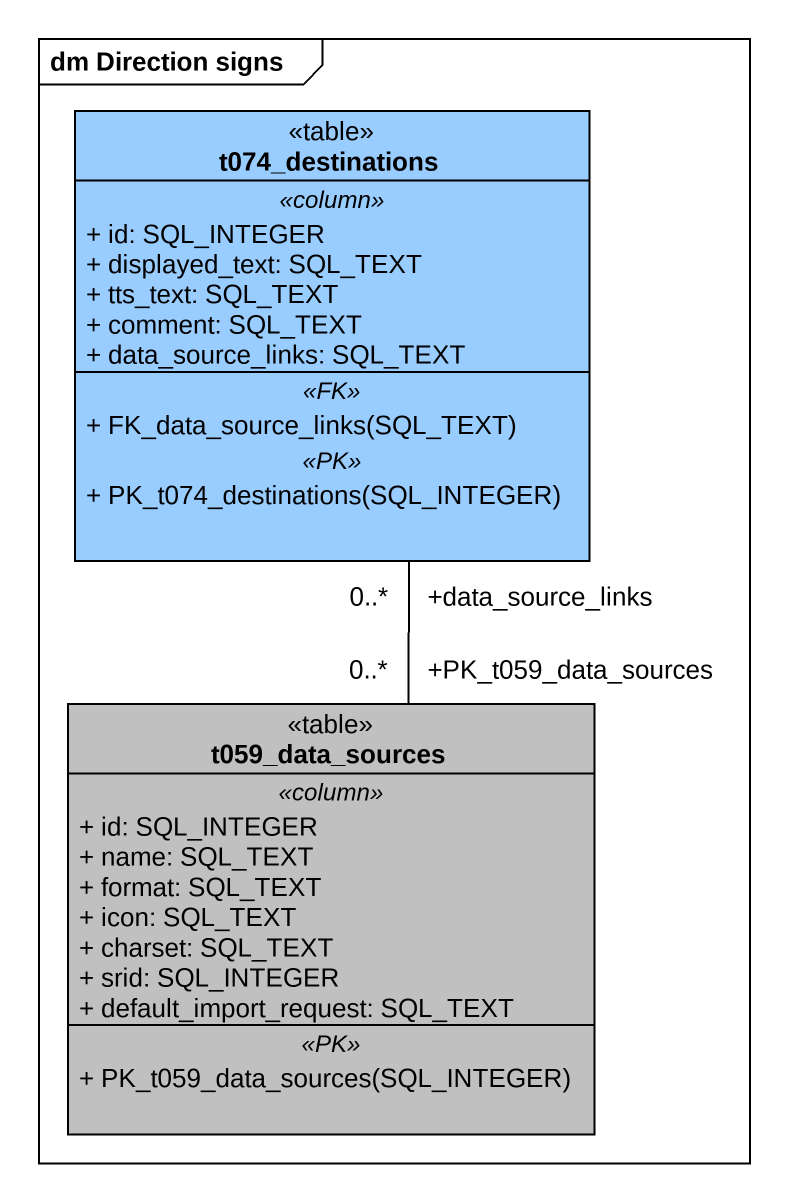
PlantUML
@startuml
mainframe dm Direction signs
hide circle
hide empty members
skinparam classAttributeIconSize 0
class t074_destinations <<table>> #99CCFF {
  .. <<column>> ..
  + id: SQL_INTEGER
  + displayed_text: SQL_TEXT
  + tts_text: SQL_TEXT
  + comment: SQL_TEXT
  + data_source_links: SQL_TEXT
  .. <<FK>> ..
  + FK_data_source_links(SQL_TEXT)
  .. <<PK>> ..
  + PK_t074_destinations(SQL_INTEGER)
}
class t059_data_sources <<table>> #C0C0C0 {
  .. <<column>> ..
  + id: SQL_INTEGER
  + name: SQL_TEXT
  + format: SQL_TEXT
  + icon: SQL_TEXT
  + charset: SQL_TEXT
  + srid: SQL_INTEGER
  + default_import_request: SQL_TEXT
  .. <<PK>> ..
  + PK_t059_data_sources(SQL_INTEGER)
}
t074_destinations "+data_source_links\n0..*" -- "+PK_t059_data_sources\n0..*" t059_data_sources
@enduml
